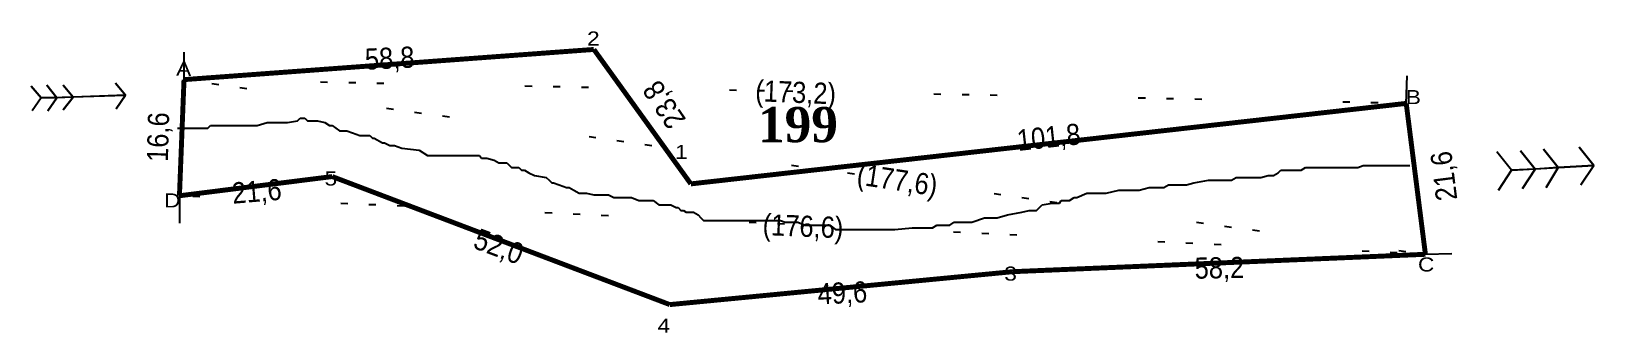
# Model space of a CAD drawing. Header units: metres. Extents: x 46 to 268, y 182 to 224.
import ezdxf
from ezdxf.enums import TextEntityAlignment as Align

# ---------------------------------------------------------------- set-up
doc = ezdxf.new("R2010")
doc.units = ezdxf.units.M
doc.linetypes.add('CHAINLINE', pattern=[29, -10, 1, -3, 1, -3, 1, -10])
for name, color, linetype in [('BLUE_STROKES', 5, 'Continuous'), ('BOUNDARY_DIMENSIONS', 220, 'Continuous'), ('CHAIN_LINES', 251, 'CHAINLINE'), ('CHAINLINE_DIMENSIONS', 251, 'Continuous'), ('SEPARATION_LINE', 7, 'Continuous'), ('STONES', 7, 'Continuous'), ('SURVEY_NUMBER', 1, 'Continuous')]:
    doc.layers.add(name, color=color, linetype=linetype)
doc.layers.add('BOUNDARY', color=1, linetype='Continuous', lineweight=100)
doc.styles.add('TIMES_NEW_ROMAN', font='timesbd.ttf')

msp = doc.modelspace()

# ---------------------------------------------------------------- linework, layer by layer
at = {"layer": 'BLUE_STROKES'}
for points in [[(47.3530925, 214.9700665), (45.926013, 216.65661500000002)], [(45.926013, 216.65661500000002), (47.3530925, 214.9700665)], [(47.3530925, 214.9700665), (46.0557475, 213.1537835)], [(47.3530925, 214.9700665), (59.2886665, 215.35927)], [(49.558579, 214.9700665), (47.3530925, 214.9700665)], [(49.558579, 214.9700665), (48.131499500000004, 216.7863495)], [(48.131499500000004, 216.7863495), (49.558579, 214.9700665)], [(49.558579, 214.9700665), (48.261234, 213.1537835)], [(48.261234, 213.1537835), (49.558579, 214.9700665)], [(51.8938, 215.099801), (49.558579, 214.9700665)], [(51.8938, 215.099801), (50.4667205, 216.7863495)], [(50.4667205, 216.7863495), (51.8938, 215.099801)], [(51.8938, 215.099801), (50.4667205, 213.28351800000002)], [(50.4667205, 213.28351800000002), (51.8938, 215.099801)], [(59.2886665, 215.35927), (51.8938, 215.099801)], [(59.2886665, 215.35927), (57.861587, 217.0458185)], [(57.861587, 217.0458185), (59.2886665, 215.35927)], [(59.2886665, 215.35927), (57.9913215, 213.4132525)], [(57.9913215, 213.4132525), (59.2886665, 215.35927)], [(66.683533, 210.688828), (67.0727365, 210.688828)], [(67.0727365, 210.688828), (67.46194, 210.688828)], [(67.46194, 210.688828), (67.8511435, 210.688828)], [(67.8511435, 210.688828), (68.1106125, 210.688828)], [(68.1106125, 210.688828), (68.8890195, 210.688828)], [(68.8890195, 210.688828), (69.537692, 210.688828)], [(69.537692, 210.688828), (69.9268955, 210.688828)], [(69.9268955, 210.688828), (70.9647715, 210.688828)], [(70.9647715, 210.688828), (71.353975, 211.0780315)], [(71.353975, 211.0780315), (71.613444, 211.0780315)], [(71.613444, 211.0780315), (72.391851, 211.0780315)], [(72.391851, 211.0780315), (72.7810545, 211.0780315)], [(72.7810545, 211.0780315), (73.0405235, 211.0780315)], [(73.0405235, 211.0780315), (74.208134, 211.0780315)], [(74.208134, 211.0780315), (74.467603, 211.0780315)], [(74.467603, 211.0780315), (74.8568065, 211.0780315)], [(74.8568065, 211.0780315), (75.8946825, 211.0780315)], [(75.8946825, 211.0780315), (76.283886, 211.0780315)], [(76.283886, 211.0780315), (76.6730895, 211.0780315)], [(76.6730895, 211.0780315), (76.9325585, 211.0780315)], [(76.9325585, 211.0780315), (77.7109655, 211.0780315)], [(77.7109655, 211.0780315), (77.9704345, 211.0780315)], [(77.9704345, 211.0780315), (79.397514, 211.46723500000002)], [(79.397514, 211.46723500000002), (79.7867175, 211.46723500000002)], [(79.7867175, 211.46723500000002), (80.5651245, 211.46723500000002)], [(80.5651245, 211.46723500000002), (81.213797, 211.46723500000002)], [(81.213797, 211.46723500000002), (82.251673, 211.46723500000002)], [(82.251673, 211.46723500000002), (83.6787525, 211.726704)], [(83.6787525, 211.726704), (84.067956, 212.1159075)], [(84.067956, 212.1159075), (84.7166285, 212.1159075)], [(84.7166285, 212.1159075), (85.105832, 211.726704)], [(85.105832, 211.726704), (85.7545045, 211.726704)], [(85.7545045, 211.726704), (86.5329115, 211.726704)], [(86.5329115, 211.726704), (87.57078750000001, 211.46723500000002)], [(87.57078750000001, 211.46723500000002), (88.21946, 211.0780315)], [(88.21946, 211.0780315), (88.6086635, 211.0780315)], [(88.6086635, 211.0780315), (89.6465395, 210.2996245)], [(89.6465395, 210.2996245), (90.035743, 210.2996245)], [(90.035743, 210.2996245), (90.6844155, 210.2996245)], [(90.6844155, 210.2996245), (91.4628225, 210.0401555)], [(91.4628225, 210.0401555), (92.5006985, 209.65095200000002)], [(92.5006985, 209.65095200000002), (93.927778, 209.65095200000002)], [(93.927778, 209.65095200000002), (94.3169815, 209.2617485)], [(94.3169815, 209.2617485), (94.5764505, 209.2617485)], [(94.5764505, 209.2617485), (95.744061, 208.613076)], [(95.744061, 208.613076), (96.00353, 208.613076)], [(96.00353, 208.613076), (96.781937, 208.2238725)], [(96.781937, 208.2238725), (97.041406, 208.2238725)], [(97.041406, 208.2238725), (97.4306095, 208.2238725)], [(97.4306095, 208.2238725), (98.4684855, 207.834669)], [(98.4684855, 207.834669), (100.933441, 207.5752)], [(100.933441, 207.5752), (102.1010515, 206.796793)], [(102.1010515, 206.796793), (102.3605205, 206.796793)], [(102.3605205, 206.796793), (102.749724, 206.796793)], [(102.749724, 206.796793), (103.13892750000001, 206.796793)], [(103.13892750000001, 206.796793), (104.566007, 206.796793)], [(104.566007, 206.796793), (104.82547600000001, 206.796793)], [(104.82547600000001, 206.796793), (106.2525555, 206.796793)], [(106.2525555, 206.796793), (107.0309625, 206.796793)], [(107.0309625, 206.796793), (108.458042, 206.796793)], [(108.458042, 206.796793), (108.717511, 206.796793)], [(108.717511, 206.796793), (109.495918, 206.796793)], [(109.495918, 206.796793), (109.755387, 206.4075895)], [(109.755387, 206.4075895), (110.533794, 206.4075895)], [(110.533794, 206.4075895), (111.57167, 206.1481205)], [(111.57167, 206.1481205), (112.2203425, 205.758917)], [(255.836434, 204.721041), (253.760682, 207.315731)], [(259.209531, 204.8507755), (257.133779, 207.4454655)], [(257.133779, 207.4454655), (259.209531, 204.8507755)], [(262.4528935, 205.1102445), (260.3771415, 207.7049345)], [(260.3771415, 207.7049345), (262.4528935, 205.1102445)], [(267.512539, 205.36971350000002), (265.436787, 207.9644035)], [(265.436787, 207.9644035), (267.512539, 205.36971350000002)], [(112.2203425, 205.758917), (112.9987495, 205.758917)], [(112.9987495, 205.758917), (113.387953, 205.758917)], [(113.387953, 205.758917), (114.0366255, 205.1102445)], [(114.0366255, 205.1102445), (114.685298, 205.1102445)], [(114.685298, 205.1102445), (115.0745015, 205.1102445)], [(115.0745015, 205.1102445), (115.463705, 204.721041)], [(115.463705, 204.721041), (115.8529085, 204.721041)], [(115.8529085, 204.721041), (116.501581, 204.3318375)], [(116.501581, 204.3318375), (117.279988, 203.942634)], [(117.279988, 203.942634), (118.9665365, 203.683165)], [(220.289181, 203.683165), (221.327057, 203.942634)], [(221.327057, 203.942634), (222.105464, 203.942634)], [(222.105464, 203.942634), (222.75413650000002, 204.3318375)], [(222.75413650000002, 204.3318375), (223.14334, 204.721041)], [(223.14334, 204.721041), (223.5325435, 204.721041)], [(223.5325435, 204.721041), (225.6082955, 204.721041)], [(225.6082955, 204.721041), (225.997499, 204.721041)], [(225.997499, 204.721041), (226.6461715, 205.1102445)], [(226.6461715, 205.1102445), (227.03537500000002, 205.1102445)], [(227.03537500000002, 205.1102445), (227.6840475, 205.1102445)], [(227.6840475, 205.1102445), (229.111127, 205.1102445)], [(229.111127, 205.1102445), (229.50033050000002, 205.1102445)], [(229.50033050000002, 205.1102445), (230.149003, 205.1102445)], [(230.149003, 205.1102445), (230.92741, 205.1102445)], [(230.92741, 205.1102445), (231.31661350000002, 205.1102445)], [(231.31661350000002, 205.1102445), (231.965286, 205.1102445)], [(231.965286, 205.1102445), (232.6139585, 205.1102445)], [(232.6139585, 205.1102445), (233.003162, 205.1102445)], [(233.003162, 205.1102445), (233.78156900000002, 205.1102445)], [(233.78156900000002, 205.1102445), (234.04103800000001, 205.1102445)], [(234.04103800000001, 205.1102445), (234.819445, 205.36971350000002)], [(234.819445, 205.36971350000002), (235.4681175, 205.36971350000002)], [(235.4681175, 205.36971350000002), (235.857321, 205.36971350000002)], [(235.857321, 205.36971350000002), (236.2465245, 205.36971350000002)], [(236.2465245, 205.36971350000002), (237.673604, 205.36971350000002)], [(237.673604, 205.36971350000002), (238.97094900000002, 205.36971350000002)], [(238.97094900000002, 205.36971350000002), (239.749356, 205.36971350000002)], [(239.749356, 205.36971350000002), (240.1385595, 205.36971350000002)], [(240.1385595, 205.36971350000002), (240.78723200000002, 205.36971350000002)], [(240.78723200000002, 205.36971350000002), (241.1764355, 205.36971350000002)], [(241.1764355, 205.36971350000002), (241.4359045, 205.36971350000002)], [(255.836434, 204.721041), (254.020151, 201.866882)], [(254.020151, 201.866882), (255.836434, 204.721041)], [(255.836434, 204.721041), (267.512539, 205.36971350000002)], [(259.209531, 204.8507755), (255.836434, 204.721041)], [(259.209531, 204.8507755), (257.393248, 202.126351)], [(257.393248, 202.126351), (259.209531, 204.8507755)], [(262.4528935, 205.1102445), (259.209531, 204.8507755)], [(262.4528935, 205.1102445), (260.766345, 202.2560855)], [(260.766345, 202.2560855), (262.4528935, 205.1102445)], [(267.512539, 205.36971350000002), (262.4528935, 205.1102445)], [(267.512539, 205.36971350000002), (265.696256, 202.645289)], [(265.696256, 202.645289), (267.512539, 205.36971350000002)], [(118.9665365, 203.683165), (119.35574, 203.2939615)], [(119.35574, 203.2939615), (119.7449435, 202.90475800000002)], [(119.7449435, 202.90475800000002), (120.0044125, 202.90475800000002)], [(120.0044125, 202.90475800000002), (120.7828195, 202.645289)], [(120.7828195, 202.645289), (121.8206955, 202.2560855)], [(121.8206955, 202.2560855), (122.20989900000001, 202.2560855)], [(122.20989900000001, 202.2560855), (122.8585715, 201.866882)], [(122.8585715, 201.866882), (123.6369785, 201.4776785)], [(198.3640505, 201.4776785), (200.18033350000002, 201.866882)], [(200.18033350000002, 201.866882), (200.569537, 201.866882)], [(200.569537, 201.866882), (200.829006, 201.866882)], [(200.829006, 201.866882), (201.2182095, 201.866882)], [(201.2182095, 201.866882), (201.99661650000002, 201.866882)], [(201.99661650000002, 201.866882), (202.2560855, 201.866882)], [(202.2560855, 201.866882), (202.645289, 201.866882)], [(202.645289, 201.866882), (203.0344925, 201.866882)], [(203.0344925, 201.866882), (204.46157200000002, 202.2560855)], [(204.46157200000002, 202.2560855), (205.499448, 202.2560855)], [(205.499448, 202.2560855), (205.8886515, 202.2560855)], [(205.8886515, 202.2560855), (206.1481205, 202.2560855)], [(206.1481205, 202.2560855), (206.537324, 202.2560855)], [(206.537324, 202.2560855), (207.18599650000002, 202.645289)], [(207.18599650000002, 202.645289), (207.5752, 202.645289)], [(207.5752, 202.645289), (207.9644035, 202.645289)], [(207.9644035, 202.645289), (208.353607, 202.645289)], [(208.353607, 202.645289), (209.391483, 202.645289)], [(209.391483, 202.645289), (209.7806865, 202.645289)], [(209.7806865, 202.645289), (210.8185625, 202.90475800000002)], [(210.8185625, 202.90475800000002), (212.8943145, 203.2939615)], [(212.8943145, 203.2939615), (214.7105975, 203.2939615)], [(214.7105975, 203.2939615), (215.35927, 203.2939615)], [(215.35927, 203.2939615), (216.137677, 203.2939615)], [(216.137677, 203.2939615), (216.7863495, 203.683165)], [(216.7863495, 203.683165), (217.8242255, 203.683165)], [(217.8242255, 203.683165), (218.213429, 203.683165)], [(218.213429, 203.683165), (218.6026325, 203.683165)], [(218.6026325, 203.683165), (218.8621015, 203.683165)], [(218.8621015, 203.683165), (219.6405085, 203.683165)], [(219.6405085, 203.683165), (220.289181, 203.683165)], [(123.6369785, 201.4776785), (124.285651, 201.4776785)], [(124.285651, 201.4776785), (124.67485450000001, 201.4776785)], [(124.67485450000001, 201.4776785), (125.7127305, 201.2182095)], [(125.7127305, 201.2182095), (126.101934, 201.2182095)], [(126.101934, 201.2182095), (126.361403, 201.2182095)], [(126.361403, 201.2182095), (127.13981, 201.2182095)], [(127.13981, 201.2182095), (127.399279, 201.2182095)], [(127.399279, 201.2182095), (127.7884825, 201.2182095)], [(127.7884825, 201.2182095), (128.5668895, 200.829006)], [(128.5668895, 200.829006), (128.8263585, 200.829006)], [(128.8263585, 200.829006), (129.215562, 200.829006)], [(129.215562, 200.829006), (129.6047655, 200.829006)], [(129.6047655, 200.829006), (130.6426415, 200.829006)], [(130.6426415, 200.829006), (131.031845, 200.829006)], [(131.031845, 200.829006), (132.06972100000002, 200.4398025)], [(132.06972100000002, 200.4398025), (132.4589245, 200.4398025)], [(132.4589245, 200.4398025), (133.107597, 200.4398025)], [(133.107597, 200.4398025), (133.4968005, 200.4398025)], [(133.4968005, 200.4398025), (134.145473, 200.4398025)], [(134.145473, 200.4398025), (134.92388, 199.79113)], [(134.92388, 199.79113), (135.183349, 199.79113)], [(135.183349, 199.79113), (136.221225, 199.79113)], [(136.221225, 199.79113), (136.6104285, 199.79113)], [(136.6104285, 199.79113), (137.3888355, 199.4019265)], [(188.5042285, 199.012723), (189.2826355, 199.79113)], [(189.2826355, 199.79113), (190.70971500000002, 200.050599)], [(190.70971500000002, 200.050599), (191.747591, 200.050599)], [(191.747591, 200.050599), (192.00706, 200.4398025)], [(192.00706, 200.4398025), (192.3962635, 200.4398025)], [(192.3962635, 200.4398025), (193.1746705, 200.4398025)], [(193.1746705, 200.4398025), (193.823343, 200.829006)], [(193.823343, 200.829006), (194.2125465, 200.829006)], [(194.2125465, 200.829006), (195.639626, 201.4776785)], [(195.639626, 201.4776785), (195.89909500000002, 201.4776785)], [(195.89909500000002, 201.4776785), (196.677502, 201.4776785)], [(196.677502, 201.4776785), (197.0667055, 201.4776785)], [(197.0667055, 201.4776785), (197.71537800000002, 201.4776785)], [(197.71537800000002, 201.4776785), (198.3640505, 201.4776785)], [(137.3888355, 199.4019265), (137.6483045, 199.4019265)], [(137.6483045, 199.4019265), (138.037508, 199.012723)], [(138.037508, 199.012723), (138.4267115, 199.012723)], [(138.4267115, 199.012723), (138.815915, 198.753254)], [(138.815915, 198.753254), (139.853791, 198.753254)], [(139.853791, 198.753254), (140.5024635, 198.3640505)], [(140.5024635, 198.3640505), (140.891667, 197.974847)], [(140.891667, 197.974847), (141.2808705, 197.5856435)], [(141.2808705, 197.5856435), (141.54033950000002, 197.5856435)], [(141.54033950000002, 197.5856435), (141.929543, 197.5856435)], [(141.929543, 197.5856435), (142.3187465, 197.5856435)], [(142.3187465, 197.5856435), (143.35662250000001, 197.5856435)], [(143.35662250000001, 197.5856435), (144.005295, 197.5856435)], [(144.005295, 197.5856435), (145.1729055, 197.5856435)], [(145.1729055, 197.5856435), (145.4323745, 197.5856435)], [(145.4323745, 197.5856435), (145.82157800000002, 197.5856435)], [(145.82157800000002, 197.5856435), (146.4702505, 197.5856435)], [(146.4702505, 197.5856435), (146.859454, 197.5856435)], [(146.859454, 197.5856435), (147.2486575, 197.5856435)], [(147.2486575, 197.5856435), (147.63786100000002, 197.5856435)], [(147.63786100000002, 197.5856435), (148.2865335, 197.5856435)], [(148.2865335, 197.5856435), (149.3244095, 197.5856435)], [(149.3244095, 197.5856435), (150.10281650000002, 197.5856435)], [(150.10281650000002, 197.5856435), (150.751489, 197.5856435)], [(150.751489, 197.5856435), (151.529896, 197.5856435)], [(151.529896, 197.5856435), (152.1785685, 197.5856435)], [(152.1785685, 197.5856435), (152.82724100000001, 197.3261745)], [(152.82724100000001, 197.3261745), (153.605648, 197.3261745)], [(153.605648, 197.3261745), (153.9948515, 197.3261745)], [(153.9948515, 197.3261745), (154.2543205, 197.3261745)], [(154.2543205, 197.3261745), (154.643524, 197.3261745)], [(154.643524, 197.3261745), (155.6814, 196.936971)], [(176.179451, 196.936971), (176.8281235, 197.3261745)], [(176.8281235, 197.3261745), (177.217327, 197.3261745)], [(177.217327, 197.3261745), (177.6065305, 197.3261745)], [(177.6065305, 197.3261745), (177.995734, 197.3261745)], [(177.995734, 197.3261745), (178.255203, 197.3261745)], [(178.255203, 197.3261745), (179.293079, 197.3261745)], [(179.293079, 197.3261745), (181.109362, 197.974847)], [(181.109362, 197.974847), (182.925645, 197.974847)], [(182.925645, 197.974847), (184.3527245, 198.3640505)], [(184.3527245, 198.3640505), (186.42847650000002, 198.753254)], [(186.42847650000002, 198.753254), (187.4663525, 199.012723)], [(187.4663525, 199.012723), (187.855556, 199.012723)], [(187.855556, 199.012723), (188.5042285, 199.012723)], [(155.6814, 196.936971), (156.0706035, 196.936971)], [(156.0706035, 196.936971), (157.10847950000002, 196.936971)], [(157.10847950000002, 196.936971), (157.497683, 196.936971)], [(157.497683, 196.936971), (157.757152, 196.936971)], [(157.757152, 196.936971), (158.535559, 196.936971)], [(158.535559, 196.936971), (159.1842315, 196.936971)], [(159.1842315, 196.936971), (159.9626385, 196.2882985)], [(159.9626385, 196.2882985), (160.611311, 196.2882985)], [(160.611311, 196.2882985), (161.38971800000002, 196.2882985)], [(161.38971800000002, 196.2882985), (161.649187, 196.2882985)], [(161.649187, 196.2882985), (162.427594, 196.2882985)], [(162.427594, 196.2882985), (162.8167975, 196.2882985)], [(162.8167975, 196.2882985), (163.0762665, 196.2882985)], [(163.0762665, 196.2882985), (163.46547, 196.2882985)], [(163.46547, 196.2882985), (164.1141425, 196.2882985)], [(164.1141425, 196.2882985), (164.503346, 196.2882985)], [(164.503346, 196.2882985), (164.8925495, 196.2882985)], [(164.8925495, 196.2882985), (165.281753, 196.2882985)], [(165.281753, 196.2882985), (165.9304255, 196.2882985)], [(165.9304255, 196.2882985), (166.319629, 196.2882985)], [(166.319629, 196.2882985), (166.7088325, 196.2882985)], [(166.7088325, 196.2882985), (166.9683015, 196.2882985)], [(166.9683015, 196.2882985), (167.7467085, 196.2882985)], [(167.7467085, 196.2882985), (168.0061775, 196.2882985)], [(168.0061775, 196.2882985), (168.39538100000001, 196.2882985)], [(168.39538100000001, 196.2882985), (170.86033650000002, 196.5477675)], [(170.86033650000002, 196.5477675), (171.24954, 196.5477675)], [(171.24954, 196.5477675), (171.8982125, 196.5477675)], [(171.8982125, 196.5477675), (172.287416, 196.5477675)], [(172.287416, 196.5477675), (172.67661950000002, 196.5477675)], [(172.67661950000002, 196.5477675), (173.065823, 196.5477675)], [(173.065823, 196.5477675), (173.7144955, 196.5477675)], [(173.7144955, 196.5477675), (174.363168, 196.936971)], [(174.363168, 196.936971), (175.5307785, 196.936971)], [(175.5307785, 196.936971), (176.179451, 196.936971)]]:
    msp.add_lwpolyline(points, dxfattribs=at)
at = {"layer": 'BOUNDARY', "const_width": 0.7}
for points in [[(67.5916745, 217.56475650000002), (125.7127305, 221.84599500000002)], [(125.7127305, 221.84599500000002), (139.4645875, 202.7750235)], [(66.943002, 201.08847500000002), (67.5916745, 217.56475650000002)], [(139.4645875, 202.7750235), (240.9169665, 214.19165950000001)], [(240.9169665, 214.19165950000001), (243.641391, 192.785467)], [(88.6086635, 203.81289950000001), (66.943002, 201.08847500000002)], [(136.480694, 185.6500695), (88.6086635, 203.81289950000001)], [(243.641391, 192.785467), (185.1311315, 190.3205115)], [(185.1311315, 190.3205115), (136.480694, 185.6500695)]]:
    msp.add_lwpolyline(points, dxfattribs=at)
at = {"layer": 'CHAIN_LINES', "linetype": 'CHAINLINE'}
for points in [[(240.9169665, 214.19165950000001), (67.5916745, 217.56475650000002)], [(67.5916745, 217.56475650000002), (243.641391, 192.785467)], [(243.641391, 192.785467), (66.943002, 201.08847500000002)]]:
    msp.add_lwpolyline(points, dxfattribs=at)
at = {"layer": 'SEPARATION_LINE'}
for points in [[(67.5916745, 217.56475650000002), (67.5916745, 221.4567915)], [(240.9169665, 214.19165950000001), (241.046701, 218.0836945)], [(66.943002, 201.08847500000002), (66.943002, 197.19644)], [(243.641391, 192.785467), (247.4036915, 192.9152015)]]:
    msp.add_lwpolyline(points, dxfattribs=at)

# ---------------------------------------------------------------- texts
at = {"layer": 'BOUNDARY_DIMENSIONS', "width": 0.9}
for s, rotation, p in [('58,8', 2.710203100174587, (96.75533921035766, 220.62195030923462)), ('23,8', 123.90627698844216, (135.6653161515808, 213.98797538479616)), ('16,6', 88.47247455778707, (63.89878045301056, 209.41873009561158)), ('101,8', 6.137255949261988, (190.21542687173462, 209.41678217770385)), ('21,6', 97.22431569404533, (246.24062614178467, 203.87840813760377)), ('21,6', 4.763641690726177, (77.90297002612304, 201.73779680596925)), ('52,0', -20.49734054800183, (112.24239910704041, 193.90377775653076)), ('58,2', 0.93919094573558, (214.42388140438842, 190.87706965438844)), ('49,6', 2.6942842898561006, (160.95640920428468, 187.3204011875))]:
    msp.add_text(s, height=3, rotation=rotation, dxfattribs=at).set_placement(p, align=Align.MIDDLE_CENTER)
at = {"layer": 'CHAINLINE_DIMENSIONS', "width": 0.9}
for s, rotation, p in [('(173,2)', -2.2906100426385296, (154.33475525653077, 215.7776685135193)), ('(177,6)', -8.530765609948133, (168.75669601678467, 203.35299291464233)), ('(176,6)', -2.3859440303888126, (155.3797657038269, 196.78388524020386))]:
    msp.add_text(s, height=3, rotation=rotation, dxfattribs=at).set_placement(p, align=Align.MIDDLE_CENTER)
at = {"layer": 'STONES', "width": 1.2}
for s, p in [('2', (125.64072880270386, 223.39891316418456)), ('B', (241.93538707601928, 215.08877071688843)), ('1', (138.11794275653077, 207.30470071688842)), ('5', (88.41536036193848, 203.53526576959229)), ('D', (65.93561368668365, 200.42877221688843)), ('3', (184.81068316744995, 190.05001221688843)), ('4', (135.63936766790772, 182.65514571688843))]:
    msp.add_text(s, height=2, dxfattribs=at).set_placement(p, align=Align.MIDDLE_CENTER)
for s, rotation, p in [('A', -1.2060487792199577, (67.55729295709229, 219.11054021688844)), ('C', -0.7848246029918882, (243.74582632229615, 191.34735721688844))]:
    msp.add_text(s, height=2, rotation=rotation, dxfattribs=at).set_placement(p, align=Align.MIDDLE_CENTER)
at = {"layer": 'SURVEY_NUMBER', "style": 'TIMES_NEW_ROMAN'}
msp.add_text('199', height=5, dxfattribs=at).set_placement((154.65682190502548, 211.19090779989625), align=Align.MIDDLE_CENTER)

doc.saveas('drawing.dxf')
